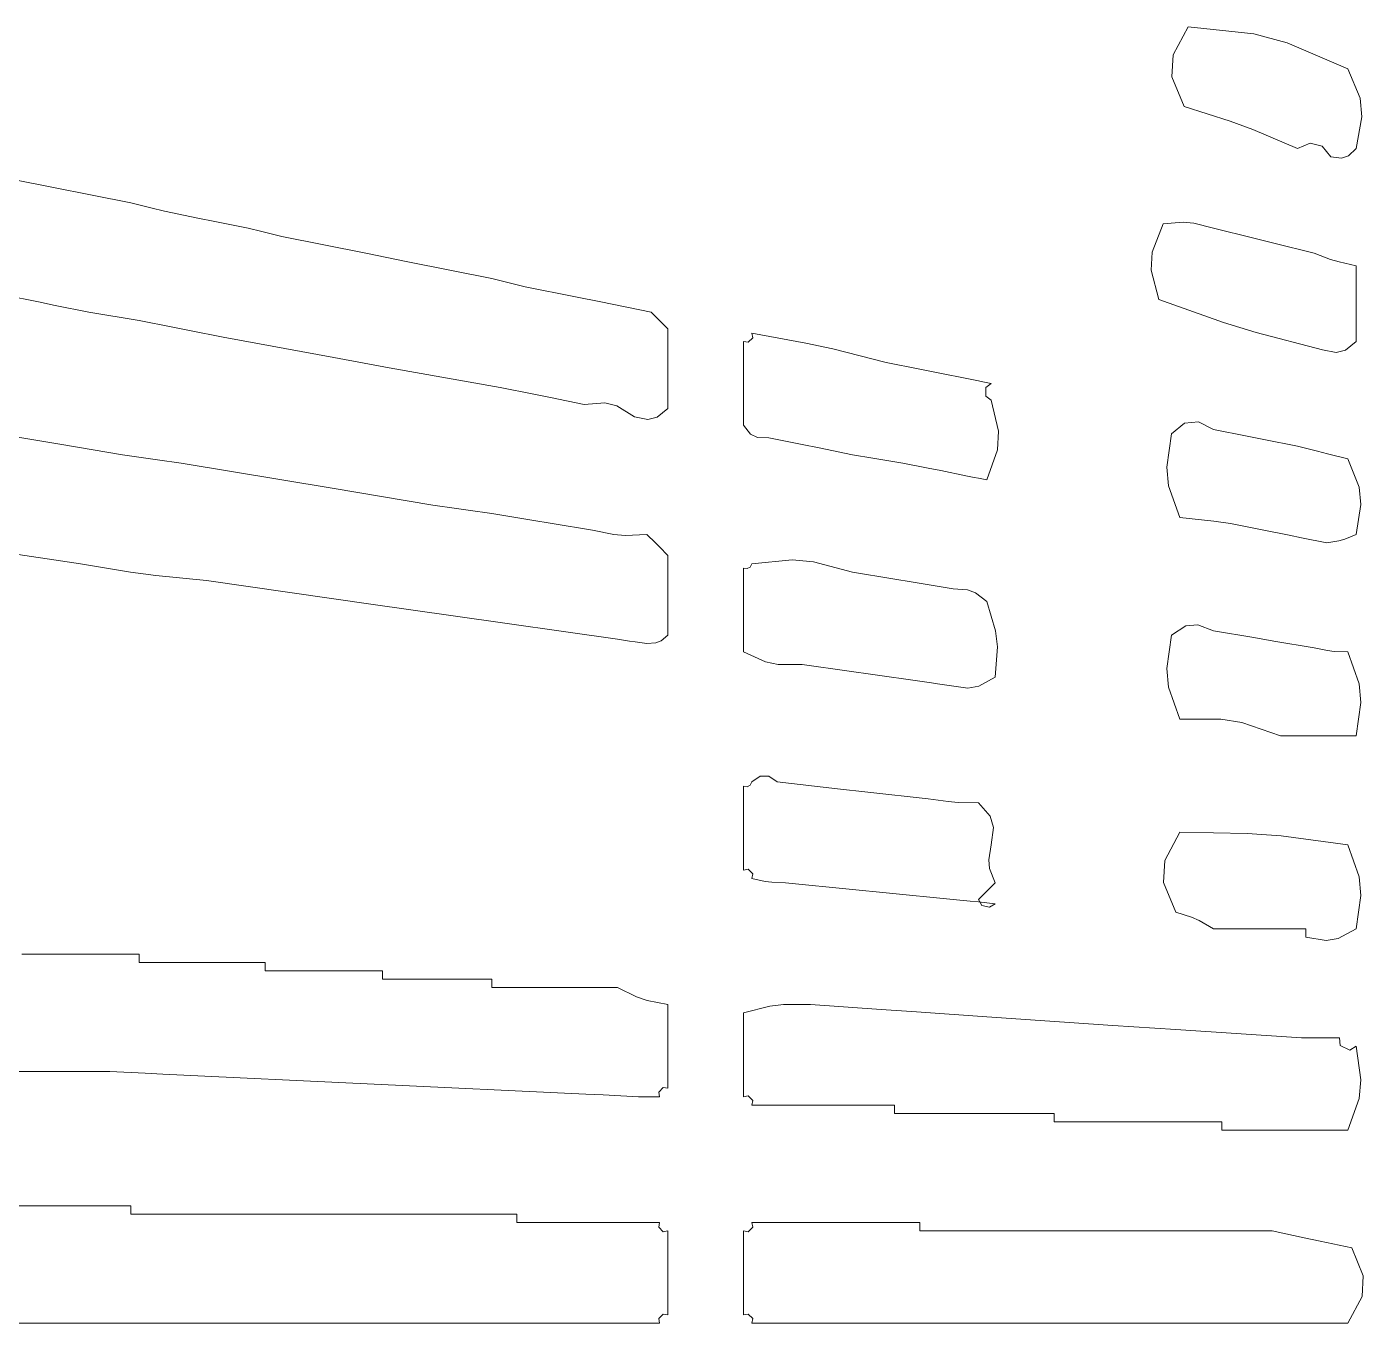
# Model space of a CAD drawing. Header units: millimetres. Extents: x 151684 to 153209, y -40906 to -39954.
# Drawn here: x 152704.48 to 152712.11, y -40891.28 to -40883.87 of the extents above; entities that cross this region are included whole.
import ezdxf

# ---------------------------------------------------------------- set-up
doc = ezdxf.new("R2010")
doc.units = ezdxf.units.MM
doc.header["$LTSCALE"] = 0.5
doc.layers.add('图框', color=7, linetype='Continuous', lineweight=18)

# ---------------------------------------------------------------- blocks, each defined once
blk = doc.blocks.new('GZDEH零件A3图框V01版')
at = {"lineweight": 5}
for p, q in [((3134.9957, -1835.2304), (3134.9523, -1835.3107)), ((3135.1829, -1835.251), (3134.9957, -1835.2304)), ((3135.278, -1835.276), (3135.1829, -1835.251)), ((3135.4511, -1835.3503), (3135.278, -1835.276)), ((3134.9523, -1835.3107), (3134.949, -1835.3738)), ((3135.4861, -1835.4349), (3135.4511, -1835.3503)), ((3134.949, -1835.3738), (3134.9837, -1835.4581)), ((3134.9837, -1835.4581), (3135.1151, -1835.5003)), ((3135.4916, -1835.4879), (3135.4861, -1835.4349)), ((3135.1151, -1835.5003), (3135.1801, -1835.5243)), ((3135.475, -1835.578), (3135.4916, -1835.4879)), ((3135.1801, -1835.5243), (3135.3073, -1835.578)), ((3135.3073, -1835.578), (3135.3438, -1835.5629)), ((3135.3438, -1835.5629), (3135.3779, -1835.5715)), ((3135.3779, -1835.5715), (3135.4031, -1835.6019)), ((3135.453, -1835.5988), (3135.475, -1835.578)), ((3135.4031, -1835.6019), (3135.4333, -1835.6054)), ((3135.4333, -1835.6054), (3135.453, -1835.5988)), ((3131.9757, -1835.7338), (3131.6402, -1835.6667)), ((3132.0141, -1835.7434), (3131.9757, -1835.7338)), ((3132.0333, -1835.7481), (3132.0141, -1835.7434)), ((3132.0716, -1835.7577), (3132.0333, -1835.7481)), ((3132.1675, -1835.7769), (3132.0716, -1835.7577)), ((3132.2154, -1835.7865), (3132.1675, -1835.7769)), ((3132.3113, -1835.8057), (3132.2154, -1835.7865)), ((3132.3496, -1835.8153), (3132.3113, -1835.8057)), ((3134.9238, -1835.7937), (3134.8928, -1835.8744)), ((3134.9813, -1835.789), (3134.9238, -1835.7937)), ((3135.0116, -1835.7915), (3134.9813, -1835.789)), ((3135.0676, -1835.8057), (3135.0116, -1835.7915)), ((3135.1826, -1835.8344), (3135.0676, -1835.8057)), ((3132.3688, -1835.8201), (3132.3496, -1835.8153)), ((3132.4072, -1835.8296), (3132.3688, -1835.8201)), ((3132.6468, -1835.8776), (3132.4072, -1835.8296)), ((3135.2401, -1835.8488), (3135.1826, -1835.8344)), ((3135.3552, -1835.8776), (3135.2401, -1835.8488)), ((3132.7667, -1835.9015), (3132.6468, -1835.8776)), ((3134.8928, -1835.8744), (3134.8899, -1835.9258)), ((3135.4022, -1835.8949), (3135.3552, -1835.8776)), ((3133.0064, -1835.9495), (3132.7667, -1835.9015)), ((3134.8899, -1835.9258), (3134.9118, -1836.0094)), ((3135.4263, -1835.9021), (3135.4022, -1835.8949)), ((3135.475, -1835.9135), (3135.4263, -1835.9021)), ((3135.475, -1835.9998), (3135.475, -1835.9135)), ((3133.0447, -1835.9591), (3133.0064, -1835.9495)), ((3133.0639, -1835.9639), (3133.0447, -1835.9591)), ((3133.1022, -1835.9734), (3133.0639, -1835.9639)), ((3131.6162, -1835.9974), (3131.7121, -1836.0166)), ((3133.246, -1836.0022), (3133.1022, -1835.9734)), ((3133.3179, -1836.0166), (3133.246, -1836.0022)), ((3135.475, -1836.043), (3135.475, -1835.9998)), ((3131.7121, -1836.0166), (3131.76, -1836.0262)), ((3131.76, -1836.0262), (3131.8559, -1836.0453)), ((3133.4617, -1836.0453), (3133.3179, -1836.0166)), ((3134.9118, -1836.0094), (3135.096, -1836.0751)), ((3131.8559, -1836.0453), (3131.9134, -1836.0549)), ((3131.9134, -1836.0549), (3131.9422, -1836.0597)), ((3131.9422, -1836.0597), (3131.9997, -1836.0693)), ((3131.9997, -1836.0693), (3132.0956, -1836.0885)), ((3133.4809, -1836.0645), (3133.4617, -1836.0453)), ((3133.4905, -1836.0741), (3133.4809, -1836.0645)), ((3133.5097, -1836.0933), (3133.4905, -1836.0741)), ((3135.096, -1836.0751), (3135.1899, -1836.104)), ((3135.475, -1836.1292), (3135.475, -1836.043)), ((3132.0956, -1836.0885), (3132.1435, -1836.0981)), ((3132.1435, -1836.0981), (3132.2394, -1836.1173)), ((3132.2394, -1836.1173), (3132.5556, -1836.1756)), ((3133.5097, -1836.1844), (3133.5097, -1836.0933)), ((3133.9037, -1836.1341), (3133.7494, -1836.1053)), ((3133.7494, -1836.1053), (3133.7516, -1836.1186)), ((3135.1899, -1836.104), (3135.3792, -1836.1532)), ((3133.7388, -1836.1315), (3133.7254, -1836.1292)), ((3133.7254, -1836.1292), (3133.7254, -1836.2251)), ((3133.7516, -1836.1186), (3133.7388, -1836.1315)), ((3133.9805, -1836.1509), (3133.9037, -1836.1341)), ((3134.1328, -1836.1892), (3133.9805, -1836.1509)), ((3135.3792, -1836.1532), (3135.4179, -1836.1608)), ((3135.4179, -1836.1608), (3135.4444, -1836.1542)), ((3135.4444, -1836.1542), (3135.475, -1836.1292)), ((3132.5556, -1836.1756), (3132.7138, -1836.2044)), ((3133.5097, -1836.2299), (3133.5097, -1836.1844)), ((3134.2287, -1836.2083), (3134.1328, -1836.1892)), ((3132.7138, -1836.2044), (3133.0303, -1836.2611)), ((3133.5097, -1836.321), (3133.5097, -1836.2299)), ((3133.7254, -1836.2251), (3133.7254, -1836.273)), ((3134.2766, -1836.2179), (3134.2287, -1836.2083)), ((3134.3725, -1836.2371), (3134.2766, -1836.2179)), ((3133.0303, -1836.2611), (3133.1262, -1836.2802)), ((3134.3965, -1836.2419), (3134.3725, -1836.2371)), ((3134.4085, -1836.2443), (3134.3965, -1836.2419)), ((3134.4324, -1836.2491), (3134.4085, -1836.2443)), ((3134.4172, -1836.2607), (3134.4324, -1836.2491)), ((3134.4172, -1836.2853), (3134.4172, -1836.2607)), ((3133.1262, -1836.2802), (3133.1741, -1836.2898)), ((3133.1741, -1836.2898), (3133.27, -1836.309)), ((3133.27, -1836.309), (3133.3291, -1836.3047)), ((3133.3291, -1836.3047), (3133.3636, -1836.3134)), ((3133.7254, -1836.273), (3133.7254, -1836.3689)), ((3134.4324, -1836.297), (3134.4172, -1836.2853)), ((3134.4537, -1836.3857), (3134.4324, -1836.297)), ((3133.3636, -1836.3134), (3133.4138, -1836.3449)), ((3133.4138, -1836.3449), (3133.4526, -1836.3526)), ((3133.4526, -1836.3526), (3133.479, -1836.3459)), ((3133.479, -1836.3459), (3133.5097, -1836.321)), ((3131.6929, -1836.4097), (3131.5204, -1836.3809)), ((3133.7254, -1836.3689), (3133.7453, -1836.3942)), ((3134.9852, -1836.3626), (3134.9477, -1836.3929)), ((3135.0249, -1836.3586), (3134.9852, -1836.3626)), ((3135.0676, -1836.3809), (3135.0249, -1836.3586)), ((3135.1634, -1836.4001), (3135.0676, -1836.3809)), ((3131.7792, -1836.424), (3131.6929, -1836.4097)), ((3133.7453, -1836.3942), (3133.7651, -1836.4041)), ((3133.7651, -1836.4041), (3133.7973, -1836.4049)), ((3133.7973, -1836.4049), (3133.8932, -1836.424)), ((3134.4509, -1836.4387), (3134.4537, -1836.3857)), ((3134.9477, -1836.3929), (3134.934, -1836.4882)), ((3135.2114, -1836.4097), (3135.1634, -1836.4001)), ((3135.3073, -1836.4288), (3135.2114, -1836.4097)), ((3131.9518, -1836.4528), (3131.7792, -1836.424)), ((3132.0189, -1836.4624), (3131.9518, -1836.4528)), ((3133.8932, -1836.424), (3133.9411, -1836.4336)), ((3133.9411, -1836.4336), (3134.037, -1836.4528)), ((3134.037, -1836.4528), (3134.0945, -1836.4624)), ((3134.4204, -1836.5247), (3134.4509, -1836.4387)), ((3135.3649, -1836.4429), (3135.3073, -1836.4288)), ((3135.3936, -1836.4501), (3135.3649, -1836.4429)), ((3135.4511, -1836.4648), (3135.3936, -1836.4501)), ((3132.0524, -1836.4672), (3132.0189, -1836.4624)), ((3132.1195, -1836.4768), (3132.0524, -1836.4672)), ((3132.4072, -1836.5247), (3132.1195, -1836.4768)), ((3134.0945, -1836.4624), (3134.1233, -1836.4672)), ((3134.1233, -1836.4672), (3134.1808, -1836.4768)), ((3134.1808, -1836.4768), (3134.2527, -1836.4912)), ((3134.2527, -1836.4912), (3134.2886, -1836.4983)), ((3134.2886, -1836.4983), (3134.3605, -1836.5127)), ((3134.934, -1836.4882), (3134.9393, -1836.5418)), ((3135.4833, -1836.5454), (3135.4511, -1836.4648)), ((3132.551, -1836.5487), (3132.4072, -1836.5247)), ((3134.3605, -1836.5127), (3134.3845, -1836.5175)), ((3134.3845, -1836.5175), (3134.3965, -1836.5199)), ((3134.3965, -1836.5199), (3134.4204, -1836.5247)), ((3132.8386, -1836.5966), (3132.551, -1836.5487)), ((3134.9393, -1836.5418), (3134.9717, -1836.6326)), ((3135.4888, -1836.5948), (3135.4833, -1836.5454)), ((3132.9057, -1836.6062), (3132.8386, -1836.5966)), ((3132.9392, -1836.611), (3132.9057, -1836.6062)), ((3133.0064, -1836.6206), (3132.9392, -1836.611)), ((3135.475, -1836.6805), (3135.4888, -1836.5948)), ((3133.1214, -1836.6397), (3133.0064, -1836.6206)), ((3133.1789, -1836.6493), (3133.1214, -1836.6397)), ((3133.294, -1836.6685), (3133.1789, -1836.6493)), ((3134.9717, -1836.6326), (3135.0682, -1836.6424)), ((3135.0682, -1836.6424), (3135.1163, -1836.6496)), ((3135.1163, -1836.6496), (3135.2114, -1836.6685)), ((3133.3552, -1836.6808), (3133.294, -1836.6685)), ((3133.3873, -1836.6833), (3133.3552, -1836.6808)), ((3133.4498, -1836.6805), (3133.3873, -1836.6833)), ((3133.4737, -1836.7045), (3133.4498, -1836.6805)), ((3135.2114, -1836.6685), (3135.2833, -1836.6829)), ((3135.2833, -1836.6829), (3135.3192, -1836.6901)), ((3135.3192, -1836.6901), (3135.3911, -1836.7045)), ((3135.4427, -1836.6936), (3135.475, -1836.6805)), ((3131.5638, -1836.7241), (3131.8319, -1836.7644)), ((3133.4857, -1836.7164), (3133.4737, -1836.7045)), ((3133.5097, -1836.7404), (3133.4857, -1836.7164)), ((3135.3911, -1836.7045), (3135.4255, -1836.6985)), ((3135.4255, -1836.6985), (3135.4427, -1836.6936)), ((3131.8319, -1836.7644), (3131.975, -1836.7882)), ((3133.5097, -1836.8315), (3133.5097, -1836.7404)), ((3133.7494, -1836.7644), (3133.7441, -1836.7738)), ((3133.8643, -1836.7534), (3133.7494, -1836.7644)), ((3133.9255, -1836.7585), (3133.8643, -1836.7534)), ((3134.037, -1836.7883), (3133.9255, -1836.7585)), ((3131.975, -1836.7882), (3132.0471, -1836.7978)), ((3132.0471, -1836.7978), (3132.1915, -1836.8123)), ((3133.736, -1836.7778), (3133.7254, -1836.7764)), ((3133.7254, -1836.7764), (3133.7254, -1836.8722)), ((3133.7441, -1836.7738), (3133.736, -1836.7778)), ((3134.152, -1836.8075), (3134.037, -1836.7883)), ((3132.1915, -1836.8123), (3132.6612, -1836.8794)), ((3133.5097, -1836.877), (3133.5097, -1836.8315)), ((3134.2095, -1836.8171), (3134.152, -1836.8075)), ((3134.3246, -1836.8363), (3134.2095, -1836.8171)), ((3134.3655, -1836.8387), (3134.3246, -1836.8363)), ((3134.388, -1836.8472), (3134.3655, -1836.8387)), ((3132.6612, -1836.8794), (3132.8961, -1836.913)), ((3133.5097, -1836.9681), (3133.5097, -1836.877)), ((3133.7254, -1836.8722), (3133.7254, -1836.9202)), ((3134.4204, -1836.8722), (3134.388, -1836.8472)), ((3134.4454, -1836.9554), (3134.4204, -1836.8722)), ((3132.8961, -1836.913), (3133.3659, -1836.9801)), ((3133.7254, -1836.9202), (3133.7254, -1837.016)), ((3134.4505, -1837.0013), (3134.4454, -1836.9554)), ((3134.9882, -1836.942), (3134.9477, -1836.9681)), ((3135.0227, -1836.9386), (3134.9882, -1836.942)), ((3135.0676, -1836.9561), (3135.0227, -1836.9386)), ((3135.1826, -1836.9753), (3135.0676, -1836.9561)), ((3133.3659, -1836.9801), (3133.3994, -1836.9849)), ((3133.3994, -1836.9849), (3133.4162, -1836.9873)), ((3133.4162, -1836.9873), (3133.4498, -1836.9921)), ((3133.4498, -1836.9921), (3133.4755, -1836.9904)), ((3133.4755, -1836.9904), (3133.4899, -1836.9847)), ((3133.4899, -1836.9847), (3133.5097, -1836.9681)), ((3134.9477, -1836.9681), (3134.934, -1837.0635)), ((3135.2401, -1836.9849), (3135.1826, -1836.9753)), ((3135.3552, -1837.0041), (3135.2401, -1836.9849)), ((3133.7254, -1837.016), (3133.788, -1837.0442)), ((3134.4444, -1837.0879), (3134.4505, -1837.0013)), ((3135.3929, -1837.0123), (3135.3552, -1837.0041)), ((3135.4124, -1837.0147), (3135.3929, -1837.0123)), ((3135.4511, -1837.016), (3135.4124, -1837.0147)), ((3135.4834, -1837.1068), (3135.4511, -1837.016)), ((3133.788, -1837.0442), (3133.8245, -1837.0521)), ((3133.8245, -1837.0521), (3133.8932, -1837.052)), ((3133.8932, -1837.052), (3134.0274, -1837.0712)), ((3134.0274, -1837.0712), (3134.0945, -1837.0808)), ((3134.934, -1837.0635), (3134.9393, -1837.117)), ((3134.0945, -1837.0808), (3134.2287, -1837.0999)), ((3134.2287, -1837.0999), (3134.2623, -1837.1047)), ((3134.2623, -1837.1047), (3134.279, -1837.1071)), ((3134.279, -1837.1071), (3134.3126, -1837.1119)), ((3134.3975, -1837.1138), (3134.4444, -1837.0879)), ((3135.4888, -1837.1604), (3135.4834, -1837.1068)), ((3134.3126, -1837.1119), (3134.3656, -1837.1196)), ((3134.3656, -1837.1196), (3134.3975, -1837.1138)), ((3134.9393, -1837.117), (3134.9717, -1837.2078)), ((3135.475, -1837.2557), (3135.4888, -1837.1604)), ((3134.9717, -1837.2078), (3135.0883, -1837.2079)), ((3135.0883, -1837.2079), (3135.1489, -1837.218)), ((3135.1489, -1837.218), (3135.2593, -1837.2557)), ((3135.2593, -1837.2557), (3135.3456, -1837.2557)), ((3135.3456, -1837.2557), (3135.3887, -1837.2557)), ((3135.3887, -1837.2557), (3135.475, -1837.2557)), ((3133.773, -1837.3712), (3133.7494, -1837.3875)), ((3133.7976, -1837.3712), (3133.773, -1837.3712)), ((3133.8213, -1837.3875), (3133.7976, -1837.3712)), ((3133.736, -1837.401), (3133.7254, -1837.3995)), ((3133.7254, -1837.3995), (3133.7254, -1837.4954)), ((3133.7441, -1837.3969), (3133.736, -1837.401)), ((3133.7494, -1837.3875), (3133.7441, -1837.3969)), ((3133.9938, -1837.4067), (3133.8213, -1837.3875)), ((3134.0801, -1837.4163), (3133.9938, -1837.4067)), ((3134.2527, -1837.4355), (3134.0801, -1837.4163)), ((3134.3098, -1837.4437), (3134.2527, -1837.4355)), ((3134.3388, -1837.4462), (3134.3098, -1837.4437)), ((3134.3965, -1837.4475), (3134.3388, -1837.4462)), ((3134.4298, -1837.4848), (3134.3965, -1837.4475)), ((3134.4396, -1837.5178), (3134.4298, -1837.4848)), ((3133.7254, -1837.4954), (3133.7254, -1837.5433)), ((3134.4324, -1837.5673), (3134.4396, -1837.5178)), ((3133.7254, -1837.5433), (3133.7254, -1837.6392)), ((3134.4256, -1837.6102), (3134.4324, -1837.5673)), ((3134.9717, -1837.5313), (3134.9283, -1837.6116)), ((3135.164, -1837.5342), (3134.9717, -1837.5313)), ((3135.2605, -1837.5414), (3135.164, -1837.5342)), ((3135.4511, -1837.5673), (3135.2605, -1837.5414)), ((3135.4834, -1837.658), (3135.4511, -1837.5673)), ((3133.7254, -1837.6392), (3133.7388, -1837.6369)), ((3133.7388, -1837.6369), (3133.7516, -1837.6498)), ((3134.4283, -1837.6348), (3134.4256, -1837.6102)), ((3134.4444, -1837.6752), (3134.4283, -1837.6348)), ((3134.9283, -1837.6116), (3134.925, -1837.6747)), ((3133.7516, -1837.6498), (3133.7494, -1837.6632)), ((3133.7494, -1837.6632), (3133.7871, -1837.6714)), ((3133.7871, -1837.6714), (3133.8066, -1837.6739)), ((3133.8066, -1837.6739), (3133.8452, -1837.6752)), ((3133.8452, -1837.6752), (3134.037, -1837.6943)), ((3134.4252, -1837.6943), (3134.4444, -1837.6752)), ((3134.925, -1837.6747), (3134.9597, -1837.759)), ((3135.4888, -1837.7116), (3135.4834, -1837.658)), ((3134.037, -1837.6943), (3134.1328, -1837.7039)), ((3134.1328, -1837.7039), (3134.3246, -1837.7231)), ((3134.3965, -1837.7231), (3134.4157, -1837.7039)), ((3134.4157, -1837.7039), (3134.4252, -1837.6943)), ((3135.475, -1837.807), (3135.4888, -1837.7116)), ((3134.3246, -1837.7231), (3134.3725, -1837.7279)), ((3134.3725, -1837.7279), (3134.3965, -1837.7303)), ((3134.4065, -1837.7401), (3134.3965, -1837.7231)), ((3134.3965, -1837.7303), (3134.4444, -1837.7351)), ((3134.4276, -1837.7454), (3134.4065, -1837.7401)), ((3134.4444, -1837.7351), (3134.4276, -1837.7454)), ((3134.9597, -1837.759), (3135.0046, -1837.7736)), ((3135.0046, -1837.7736), (3135.0267, -1837.7834)), ((3135.0267, -1837.7834), (3135.0676, -1837.807)), ((3135.0676, -1837.807), (3135.173, -1837.807)), ((3135.173, -1837.807), (3135.2258, -1837.807)), ((3135.2258, -1837.807), (3135.3312, -1837.807)), ((3135.3312, -1837.807), (3135.3312, -1837.8166)), ((3135.3312, -1837.8166), (3135.3312, -1837.8214)), ((3135.3312, -1837.8214), (3135.3312, -1837.8309)), ((3135.3312, -1837.8309), (3135.3889, -1837.8398)), ((3135.3889, -1837.8398), (3135.4234, -1837.8341)), ((3135.4234, -1837.8341), (3135.475, -1837.807)), ((3131.7984, -1837.8789), (3131.6642, -1837.8789)), ((3131.8655, -1837.8789), (3131.7984, -1837.8789)), ((3131.9997, -1837.8789), (3131.8655, -1837.8789)), ((3131.9997, -1837.8885), (3131.9997, -1837.8789)), ((3131.9997, -1837.8933), (3131.9997, -1837.8885)), ((3131.9997, -1837.9028), (3131.9997, -1837.8933)), ((3132.1435, -1837.9028), (3131.9997, -1837.9028)), ((3132.2154, -1837.9028), (3132.1435, -1837.9028)), ((3132.3592, -1837.9028), (3132.2154, -1837.9028)), ((3132.3592, -1837.9124), (3132.3592, -1837.9028)), ((3132.3592, -1837.9172), (3132.3592, -1837.9124)), ((3132.3592, -1837.9268), (3132.3592, -1837.9172)), ((3132.4934, -1837.9268), (3132.3592, -1837.9268)), ((3132.5606, -1837.9268), (3132.4934, -1837.9268)), ((3132.6948, -1837.9268), (3132.5606, -1837.9268)), ((3132.6948, -1837.9364), (3132.6948, -1837.9268)), ((3132.6948, -1837.9412), (3132.6948, -1837.9364)), ((3132.6948, -1837.9508), (3132.6948, -1837.9412)), ((3132.8194, -1837.9508), (3132.6948, -1837.9508)), ((3132.8817, -1837.9508), (3132.8194, -1837.9508)), ((3133.0064, -1837.9508), (3132.8817, -1837.9508)), ((3133.0064, -1837.9604), (3133.0064, -1837.9508)), ((3133.0064, -1837.9652), (3133.0064, -1837.9604)), ((3133.0064, -1837.9748), (3133.0064, -1837.9652)), ((3133.1502, -1837.9748), (3133.0064, -1837.9748)), ((3133.2221, -1837.9748), (3133.1502, -1837.9748)), ((3133.3659, -1837.9748), (3133.2221, -1837.9748)), ((3133.4203, -1838.0015), (3133.3659, -1837.9748)), ((3133.4501, -1838.0115), (3133.4203, -1838.0015)), ((3133.5097, -1838.0227), (3133.4501, -1838.0115)), ((3133.5097, -1838.1186), (3133.5097, -1838.0227)), ((3133.8398, -1838.0229), (3133.8003, -1838.0278)), ((3133.9171, -1838.0227), (3133.8398, -1838.0229)), ((3134.1185, -1838.0371), (3133.9171, -1838.0227)), ((3133.8003, -1838.0278), (3133.7254, -1838.0467)), ((3133.7254, -1838.0467), (3133.7254, -1838.1425)), ((3134.2191, -1838.0443), (3134.1185, -1838.0371)), ((3134.4204, -1838.0586), (3134.2191, -1838.0443)), ((3134.78, -1838.0826), (3134.4204, -1838.0586)), ((3134.9597, -1838.0946), (3134.78, -1838.0826)), ((3135.3192, -1838.1186), (3134.9597, -1838.0946)), ((3133.5097, -1838.1665), (3133.5097, -1838.1186)), ((3135.3624, -1838.1186), (3135.3192, -1838.1186)), ((3135.384, -1838.1186), (3135.3624, -1838.1186)), ((3135.4271, -1838.1186), (3135.384, -1838.1186)), ((3135.4294, -1838.1399), (3135.4271, -1838.1186)), ((3135.4566, -1838.1535), (3135.4294, -1838.1399)), ((3133.5097, -1838.2624), (3133.5097, -1838.1665)), ((3133.7254, -1838.1425), (3133.7254, -1838.1905)), ((3135.475, -1838.1425), (3135.4566, -1838.1535)), ((3135.4888, -1838.2379), (3135.475, -1838.1425)), ((3131.6402, -1838.2144), (3131.7504, -1838.2144)), ((3131.7504, -1838.2144), (3131.8056, -1838.2144)), ((3131.8056, -1838.2144), (3131.9158, -1838.2144)), ((3131.9158, -1838.2144), (3132.0165, -1838.2192)), ((3133.7254, -1838.1905), (3133.7254, -1838.2863)), ((3132.0165, -1838.2192), (3132.0668, -1838.2216)), ((3132.0668, -1838.2216), (3132.1675, -1838.2264)), ((3132.1675, -1838.2264), (3132.5701, -1838.2456)), ((3132.5701, -1838.2456), (3132.7715, -1838.2552)), ((3132.7715, -1838.2552), (3133.1741, -1838.2744)), ((3135.4834, -1838.2915), (3135.4888, -1838.2379)), ((3133.1741, -1838.2744), (3133.2748, -1838.2791)), ((3133.2748, -1838.2791), (3133.3251, -1838.2815)), ((3133.3251, -1838.2815), (3133.4258, -1838.2863)), ((3133.4258, -1838.2863), (3133.4498, -1838.2863)), ((3133.4498, -1838.2863), (3133.4617, -1838.2863)), ((3133.4617, -1838.2863), (3133.4857, -1838.2863)), ((3133.4834, -1838.273), (3133.4963, -1838.2601)), ((3133.4857, -1838.2863), (3133.4834, -1838.273)), ((3133.4963, -1838.2601), (3133.5097, -1838.2624)), ((3133.7254, -1838.2863), (3133.7388, -1838.2841)), ((3133.7388, -1838.2841), (3133.7516, -1838.2969)), ((3135.4511, -1838.3822), (3135.4834, -1838.2915)), ((3133.7516, -1838.2969), (3133.7494, -1838.3103)), ((3133.7494, -1838.3103), (3133.9123, -1838.3103)), ((3133.9123, -1838.3103), (3133.9938, -1838.3103)), ((3133.9938, -1838.3103), (3134.1568, -1838.3103)), ((3134.1568, -1838.3103), (3134.1568, -1838.3199)), ((3134.1568, -1838.3199), (3134.1568, -1838.3247)), ((3134.1568, -1838.3247), (3134.1568, -1838.3343)), ((3134.1568, -1838.3343), (3134.339, -1838.3343)), ((3134.339, -1838.3343), (3134.43, -1838.3343)), ((3134.43, -1838.3343), (3134.6122, -1838.3343)), ((3134.6122, -1838.3343), (3134.6122, -1838.3439)), ((3134.6122, -1838.3439), (3134.6122, -1838.3487)), ((3134.6122, -1838.3487), (3134.6122, -1838.3582)), ((3134.6122, -1838.3582), (3134.8039, -1838.3582)), ((3134.8039, -1838.3582), (3134.8998, -1838.3582)), ((3134.8998, -1838.3582), (3135.0915, -1838.3582)), ((3135.0915, -1838.3582), (3135.0915, -1838.3678)), ((3135.0915, -1838.3678), (3135.0915, -1838.3726)), ((3135.0915, -1838.3726), (3135.0915, -1838.3822)), ((3135.0915, -1838.3822), (3135.2354, -1838.3822)), ((3135.2354, -1838.3822), (3135.3073, -1838.3822)), ((3135.3073, -1838.3822), (3135.4511, -1838.3822)), ((3131.9757, -1838.5979), (3131.5731, -1838.5979)), ((3131.9757, -1838.6075), (3131.9757, -1838.5979)), ((3131.9757, -1838.6123), (3131.9757, -1838.6075)), ((3131.9757, -1838.6219), (3131.9757, -1838.6123)), ((3132.4167, -1838.6219), (3131.9757, -1838.6219)), ((3132.6372, -1838.6219), (3132.4167, -1838.6219)), ((3133.0783, -1838.6219), (3132.6372, -1838.6219)), ((3133.0783, -1838.6315), (3133.0783, -1838.6219)), ((3133.0783, -1838.6363), (3133.0783, -1838.6315)), ((3133.0783, -1838.6458), (3133.0783, -1838.6363)), ((3133.2412, -1838.6458), (3133.0783, -1838.6458)), ((3133.3227, -1838.6458), (3133.2412, -1838.6458)), ((3133.4857, -1838.6458), (3133.3227, -1838.6458)), ((3133.4834, -1838.6592), (3133.4857, -1838.6458)), ((3133.4963, -1838.6721), (3133.4834, -1838.6592)), ((3133.5097, -1838.6698), (3133.4963, -1838.6721)), ((3133.5097, -1838.7657), (3133.5097, -1838.6698)), ((3133.7388, -1838.6721), (3133.7254, -1838.6698)), ((3133.7254, -1838.6698), (3133.7254, -1838.7657)), ((3133.7516, -1838.6592), (3133.7388, -1838.6721)), ((3133.9411, -1838.6458), (3133.7494, -1838.6458)), ((3133.7494, -1838.6458), (3133.7516, -1838.6592)), ((3134.037, -1838.6458), (3133.9411, -1838.6458)), ((3134.2287, -1838.6458), (3134.037, -1838.6458)), ((3134.2287, -1838.6554), (3134.2287, -1838.6458)), ((3134.2287, -1838.6602), (3134.2287, -1838.6554)), ((3134.2287, -1838.6698), (3134.2287, -1838.6602)), ((3134.6314, -1838.6698), (3134.2287, -1838.6698)), ((3134.8327, -1838.6698), (3134.6314, -1838.6698)), ((3135.2354, -1838.6698), (3134.8327, -1838.6698)), ((3135.3262, -1838.6898), (3135.2354, -1838.6698)), ((3135.3718, -1838.6994), (3135.3262, -1838.6898)), ((3135.463, -1838.7177), (3135.3718, -1838.6994)), ((3135.4954, -1838.7979), (3135.463, -1838.7177)), ((3133.5097, -1838.8136), (3133.5097, -1838.7657)), ((3133.7254, -1838.7657), (3133.7254, -1838.8136)), ((3133.5097, -1838.9095), (3133.5097, -1838.8136)), ((3133.7254, -1838.8136), (3133.7254, -1838.9095)), ((3135.4921, -1838.8574), (3135.4954, -1838.7979)), ((3135.4511, -1838.9335), (3135.4921, -1838.8574)), ((3130.9979, -1838.9335), (3131.8271, -1838.9335)), ((3131.8271, -1838.9335), (3133.4857, -1838.9335)), ((3133.4834, -1838.9201), (3133.4963, -1838.9072)), ((3133.4857, -1838.9335), (3133.4834, -1838.9201)), ((3133.4963, -1838.9072), (3133.5097, -1838.9095)), ((3133.7254, -1838.9095), (3133.7388, -1838.9072)), ((3133.7388, -1838.9072), (3133.7516, -1838.9201)), ((3133.7516, -1838.9201), (3133.7494, -1838.9335)), ((3133.7494, -1838.9335), (3134.43, -1838.9335)), ((3134.43, -1838.9335), (3134.7704, -1838.9335)), ((3134.7704, -1838.9335), (3135.4511, -1838.9335))]:
    blk.add_line(p, q, dxfattribs=at)
blk = doc.blocks.new('DEH A3')
at = {"layer": '图框'}
blk.add_blockref('GZDEH零件A3图框V01版', (-2857.4903, 1846.4612), dxfattribs=at)

msp = doc.modelspace()

# ---------------------------------------------------------------- block references
at = {"layer": '图框', "xscale": 2, "yscale": 2, "zscale": 2}
msp.add_blockref('DEH A3', (152156.1002, -40906.3349), dxfattribs=at)

doc.saveas('drawing.dxf')
